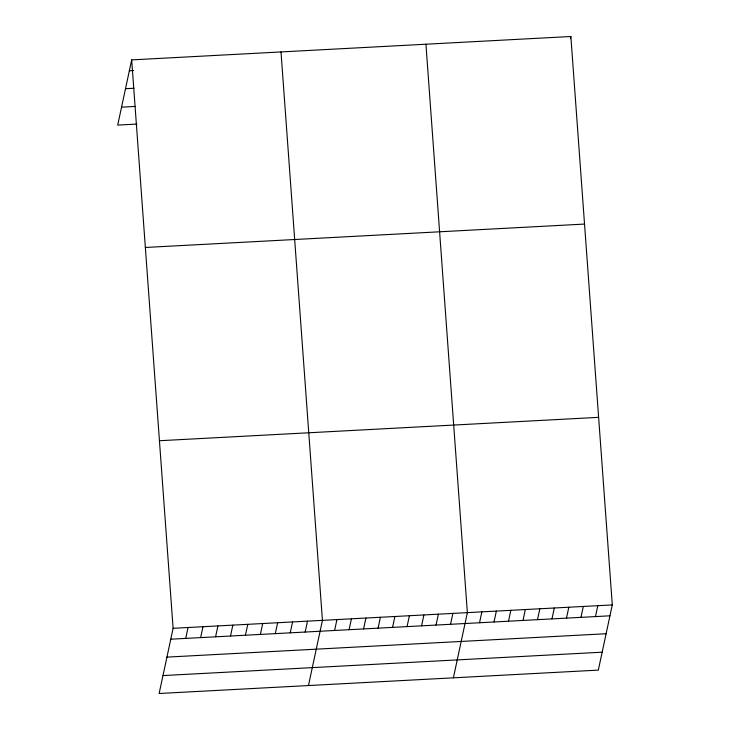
<?xml version="1.0" encoding="UTF-8"?>
<svg xmlns="http://www.w3.org/2000/svg" width="730" height="730" viewBox="0 0 730 730"><rect width="100%" height="100%" fill="white"/><g stroke="black" fill="none" stroke-linecap="round" stroke-linejoin="round"><path stroke-width="1.09" d="M131.683 59.887L173.11 628.311L159.14 693.5L598.317 670.113L612.297 604.914L570.86 36.5L131.683 59.887L117.703 125.086L136.902 124.064M185.712 638.403L188.048 627.508M200.641 637.609L202.976 626.714M215.578 636.815L217.914 625.92M230.507 636.022L232.843 625.126M245.444 635.219L247.771 624.332M260.373 634.425L262.709 623.539M275.301 633.631L277.637 622.745M290.239 632.837L292.575 621.942M305.167 632.043L307.503 621.148M308.462 685.543L322.432 620.354L281.004 51.94M334.596 630.474L336.932 619.578M349.086 629.698L351.422 618.812M363.577 628.932L365.912 618.036M378.076 628.156L380.412 617.27M392.567 627.389L394.903 616.494M407.057 626.614L409.393 615.718M421.557 625.847L423.884 614.952M436.047 625.072L438.383 614.176M570.395 38.681L570.86 36.5M450.538 624.296L452.874 613.41M453.394 677.832L467.364 612.634L425.928 44.22M479.528 622.754L481.864 611.868M494.018 621.987L496.354 611.092M508.509 621.212L510.845 610.317M523.008 620.436L525.335 609.55M537.499 619.67L539.835 608.774M551.989 618.894L554.326 608.008M566.48 618.127L568.816 607.232M580.98 617.352L583.316 606.457M595.47 616.576L597.806 605.69M129.347 70.783L133.608 70.554M125.505 88.704L134.037 88.248M121.545 107.164L135.406 106.425M145.352 247.47L584.538 224.073M159.441 440.728L598.627 417.341M173.11 628.311L612.297 604.914M170.774 639.197L609.961 615.81M166.933 657.119L606.119 633.731M162.982 675.578L602.159 652.191"/></g></svg>
